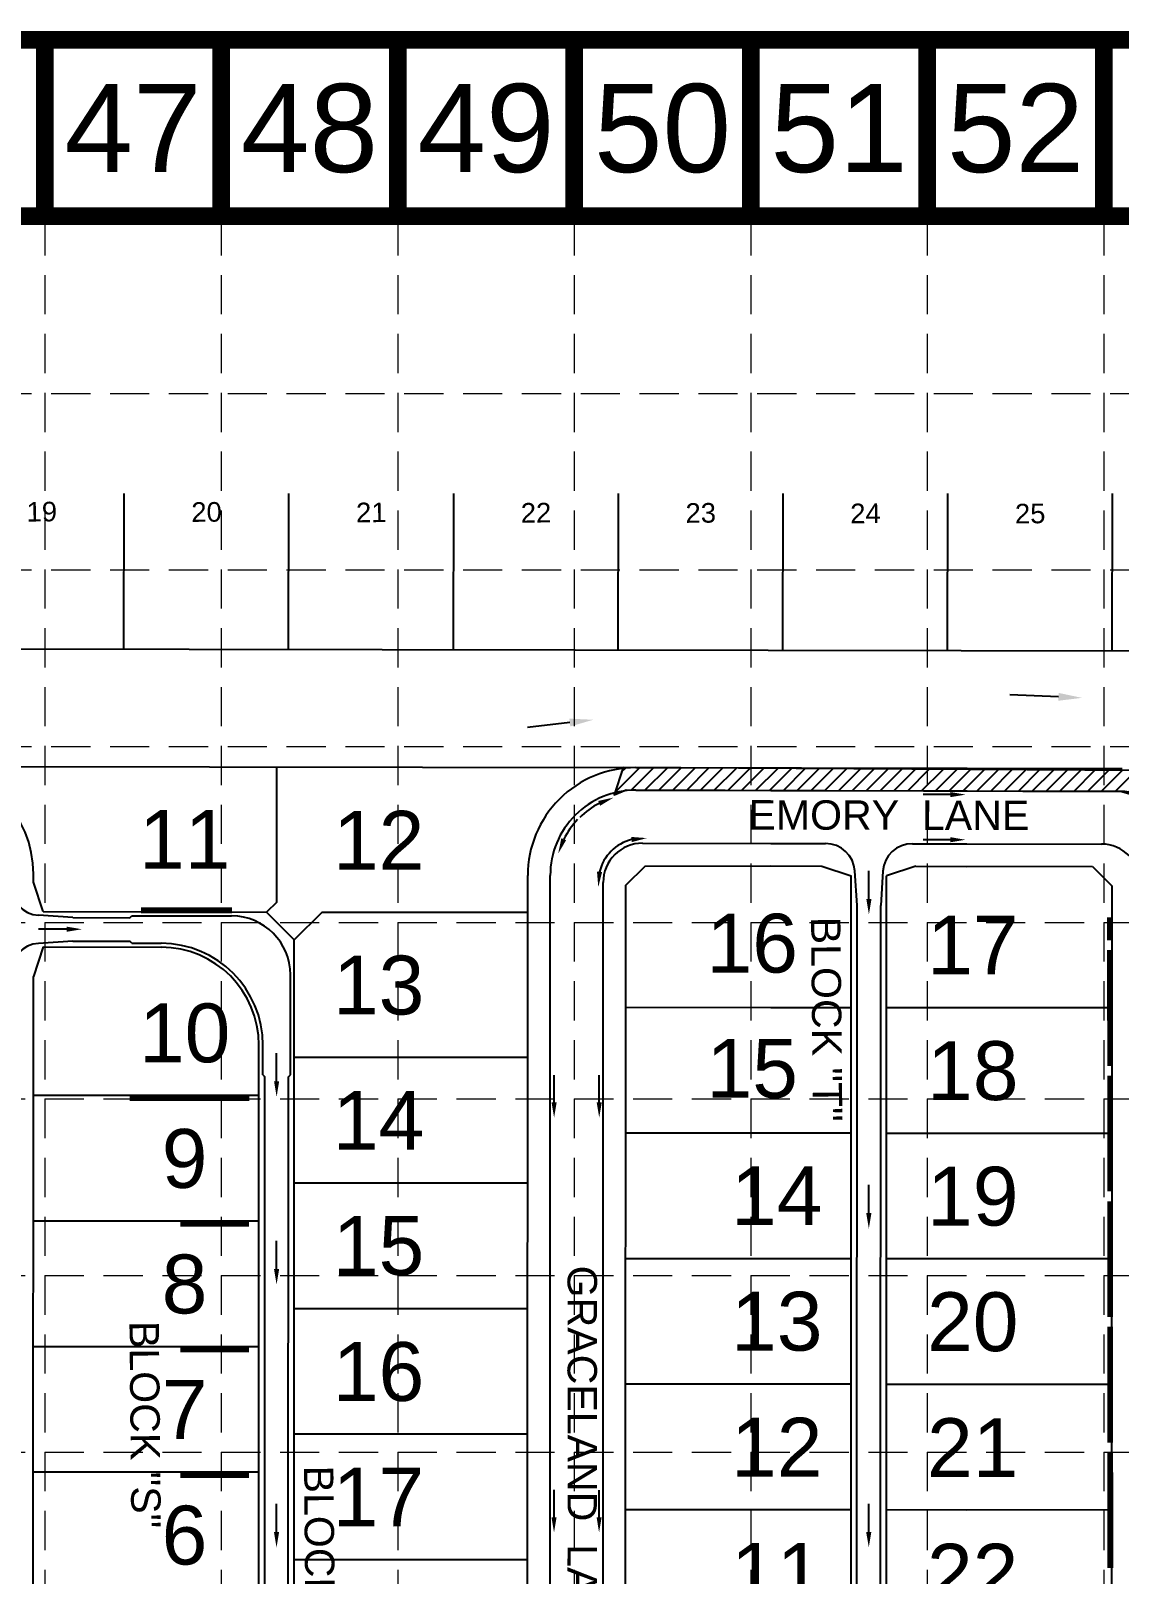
# Model space of a CAD drawing. Header units: inches. Extents: x 2468851 to 2474620, y 7110473 to 7114082.
# Drawn here: x 2473078 to 2473633, y 7113295 to 7114082 of the extents above; entities that cross this region are included whole.
import ezdxf
from ezdxf.enums import TextEntityAlignment as Align

# ---------------------------------------------------------------- set-up
doc = ezdxf.new("R2010")
doc.units = ezdxf.units.IN
doc.header["$MEASUREMENT"] = 0
doc.linetypes.add('HIDDEN', pattern=[0.375, 0.25, -0.125])
for name, color, linetype in [('APVMT', 11, 'Continuous'), ('AROW', 250, 'Continuous'), ('BASE', 7, 'Continuous'), ('BLOCKNO', 250, 'Continuous'), ('EXIST', 250, 'Continuous'), ('FLOW', 250, 'Continuous'), ('GRID', 254, 'HIDDEN'), ('LOT', 250, 'Continuous'), ('LOTNO', 250, 'Continuous'), ('PVMT', 250, 'Continuous'), ('SODDED LOT', 2, 'Continuous'), ('SROW', 250, 'Continuous'), ('STRNAMES', 250, 'Continuous'), ('WALL', 21, 'HIDDEN')]:
    doc.layers.add(name, color=color, linetype=linetype)
doc.styles.get("Standard").update_dxf_attribs({"font": 'ARIAL.TTF'})

# ---------------------------------------------------------------- blocks, each defined once
blk = doc.blocks.new('1D')
at = {"layer": 'FLOW'}
for p, q in [((7.37, 11.5), (21.23, 11.5)), ((7.37, -11.5), (21.23, -11.5))]:
    blk.add_line(p, q, dxfattribs=at)
for points in [[(7.37, 10.2), (7.37, 12.8), (-0.43, 11.5)], [(7.37, -12.8), (7.37, -10.2), (-0.43, -11.5)]]:
    blk.add_solid(points, dxfattribs=at)

msp = doc.modelspace()

# ---------------------------------------------------------------- hatches: boundary and pattern name
at = {"layer": 'SODDED LOT', "linetype": 'Continuous'}
h = msp.add_hatch(dxfattribs=at)
h.set_pattern_fill('ANSI31', color=256, scale=40, style=0)
h.paths.add_polyline_path([(2472093.27, 7112787.68), (2472221.59, 7112787.6), (2472221.08, 7112667.42), (2472093.19, 7112666.7), (2472093.19, 7112679.12), (2472093.23, 7112787.69)])
h.paths.add_polyline_path([(2471960.54, 7112505.35), (2471959.71, 7112628.22), (2472033.69, 7112628.18), (2472034.41, 7112505.21), (2471960.54, 7112505.34)])
h.paths.add_polyline_path([(2472943.89, 7112483.19), (2472828.59, 7112440.6), (2472835.74, 7112422.59), (2472839.67, 7112413.52), (2472848.01, 7112395.55), (2472853.04, 7112385.9), (2472858.54, 7112375.56), (2472870.46, 7112355.81), (2472902.04, 7112375.66), (2472974.15, 7112421.81), (2472963.65, 7112439.45), (2472954.73, 7112457.18), (2472946.69, 7112476.09), (2472944.08, 7112483.06)])
h.paths.add_polyline_path([(2473207.06, 7112415.58), (2473209.53, 7112419.29), (2473291.23, 7112550.2), (2473277.07, 7112559.74), (2473268.68, 7112565.82), (2473245.98, 7112583.4), (2473233.38, 7112592.16), (2473227.76, 7112595.82), (2473221.45, 7112599.4), (2473212.26, 7112604.76), (2473198.38, 7112611.83), (2473179.61, 7112620.06), (2473160.96, 7112626.49), (2473143.61, 7112631.4), (2473124.73, 7112635.28), (2473119.22, 7112635.24), (2473114.46, 7112633.66), (2473110.42, 7112630.84), (2473107.89, 7112626.3), (2473106.59, 7112621.61), (2473105.41, 7112606.64), (2473105.49, 7112593.24), (2473106.92, 7112578.87), (2473109.79, 7112566.01), (2473113.82, 7112552.87), (2473118.84, 7112540.86), (2473119.62, 7112539.28), (2473125.49, 7112528.42), (2473132.54, 7112517.6), (2473154.47, 7112487.42), (2473189.13, 7112440.05), (2473207, 7112415.61)])
h.paths.add_polyline_path([(2472149.87, 7113580.61), (2472139.15, 7113587.25), (2472148.34, 7113599.5), (2472129.96, 7113617.37), (2472301.04, 7113620.95), (2472421.05, 7113670.47), (2472435.86, 7113657.7), (2472418.5, 7113656.68), (2472386.32, 7113644.43), (2472349.55, 7113630.65), (2472301.04, 7113613.8), (2472253.54, 7113608.18), (2472206.05, 7113607.67), (2472182.05, 7113606.65), (2472168.77, 7113602.57), (2472156, 7113590.31)])
h.paths.add_polyline_path([(2472770.94, 7113693.31), (2472783.83, 7113696.4), (2473029.19, 7113695.37), (2473046.2, 7113689.7), (2473045.68, 7113705.68), (2472771.46, 7113707.22)])
h.paths.add_polyline_path([(2473645.39, 7113690.66), (2473644.98, 7113704.58), (2473380.05, 7113706.22), (2473375.55, 7113692.3), (2473381.69, 7113694.76), (2473634.33, 7113693.94)])
h.paths.add_polyline_path([(2473661.81, 7113026.94), (2473687.47, 7113025.61), (2473728.46, 7113019.28), (2473771.12, 7113012.61), (2473800.78, 7113000.62), (2473816.11, 7112991.96), (2473817.62, 7112992.3), (2473826.58, 7112958.99), (2473778.33, 7112869.43), (2473754.23, 7112818.27), (2473704.86, 7112707.31), (2473675.95, 7112628.52), (2473649.37, 7112551.6), (2473609.35, 7112401.13), (2473621.99, 7112397.24), (2473660.24, 7112541.42), (2473686.99, 7112623.57), (2473721.05, 7112713.98), (2473756.54, 7112795.8), (2473776.21, 7112842.14), (2473803.69, 7112892.8), (2473821.26, 7112931.75), (2473838.19, 7112953.92), (2473843.82, 7112970.36), (2473841.57, 7112984.99), (2473834.36, 7112995.8), (2473821.75, 7113003.46), (2473803.51, 7113011.56), (2473780.76, 7113020.12), (2473754.18, 7113027.78), (2473717.91, 7113032.73), (2473683.75, 7113037.76), (2473675.22, 7113037.54), (2473668.46, 7113034.66), (2473663.02, 7113029.01)])
h.paths.add_polyline_path([(2473971.46, 7113199.84), (2473953.3, 7113211.94), (2473941.19, 7113192.09), (2473861.1, 7113065.57), (2473810.53, 7113087.5), (2473761.17, 7113101.51), (2473720.96, 7113106.99), (2473697.2, 7113110.44), (2473674.12, 7113113.74), (2473679.51, 7113105.34), (2473686.71, 7113099.95), (2473703.5, 7113097.55), (2473742.47, 7113092.16), (2473787.44, 7113083.17), (2473826.42, 7113069.98), (2473851, 7113058.59), (2473862.39, 7113053.19), (2473874.39, 7113053.49), (2473885.78, 7113058.29), (2473895.97, 7113069.68), (2473937.95, 7113137.71), (2473969.87, 7113198.61)])
h.paths.add_polyline_path([(2474189.42, 7113705.55), (2474212.71, 7113695.29), (2474173.05, 7113585.51), (2474125.46, 7113471.59), (2474078.44, 7113374.03), (2473995.24, 7113231.38), (2473980.72, 7113211.84), (2473961.73, 7113224.12), (2474019.25, 7113316.23), (2474060.01, 7113393.26), (2474123.11, 7113525), (2474155.5, 7113608.17)])
h.paths.add_polyline_path([(2472613.26, 7113048.11), (2472742.65, 7113047.89), (2472742.87, 7112984.1), (2472740.21, 7112975.02), (2472732.24, 7112966.82), (2472722.71, 7112964.61), (2472628.32, 7112964.83), (2472620.35, 7112967.71), (2472615.69, 7112974.13), (2472614.14, 7112982.33), (2472613.26, 7112995.17)])
h.paths.add_polyline_path([(2472069.94, 7112331.55), (2472070.27, 7112318.14), (2472070.57, 7112197.11), (2471996.68, 7112197.18), (2471995.85, 7112331.7), (2472070.2, 7112331.62)])
h.paths.add_polyline_path([(2472440.24, 7112197.06), (2472440.35, 7112331.72), (2472514.33, 7112331.71), (2472514.08, 7112311.45), (2472514.13, 7112197.08), (2472440.38, 7112197.08)])
h.paths.add_polyline_path([(2471733.82, 7111882.26), (2471733.82, 7111970.43), (2471868.56, 7111970.92), (2471868.33, 7111882.52), (2471840.59, 7111882.44), (2471733.92, 7111881.99)])
edge = h.paths.add_edge_path()
edge.add_line((2471343.49, 7111970.99), (2471344.1, 7111826.58))
edge.add_line((2471344.1, 7111826.58), (2471538.48, 7111827.27))
edge.add_arc((2471538.41, 7111847.27), 20, 270.20357, 360.19932)
edge.add_line((2471558.41, 7111847.34), (2471558.39, 7111971.64))
edge.add_line((2471558.39, 7111971.64), (2471343.54, 7111970.92))
edge.add_line((2471343.54, 7111970.92), (2471343.49, 7111970.99))
h.paths.add_polyline_path([(2471436.46, 7111651.34), (2471435.9, 7111795.94), (2471345.57, 7111795.65), (2471346.01, 7111779.03), (2471346.34, 7111651.2), (2471436.36, 7111651.42)])
edge = h.paths.add_edge_path()
edge.add_line((2470893.92, 7111969.77), (2470893.47, 7112114.02))
edge.add_line((2470893.47, 7112114.02), (2470801.61, 7112113.73))
edge.add_arc((2470801.67, 7112093.74), 19.99, 90.17771, 179.37668)
edge.add_line((2470781.69, 7112093.96), (2470781.61, 7112090.91))
edge.add_line((2470781.61, 7112090.91), (2470782.08, 7111968.84))
edge.add_line((2470782.08, 7111968.84), (2470894, 7111969.62))
edge.add_line((2470894, 7111969.62), (2470893.92, 7111969.77))
h.paths.add_polyline_path([(2470750.33, 7112143.41), (2470731.58, 7112143.47), (2470623.88, 7112143.12), (2470623.33, 7112319.59), (2470749.92, 7112320.06), (2470750.44, 7112143.38)])
h.paths.add_polyline_path([(2470605.1, 7111911.51), (2470605.12, 7111834.55), (2470462.4, 7111834.08), (2470462.15, 7111910.96), (2470480.76, 7111911.1), (2470605.11, 7111911.52)])

# ---------------------------------------------------------------- linework, layer by layer
at = {"layer": 'APVMT', "color": 7}
for p, q in [((2473499.41, 7113635.88), (2473498.25, 7113653.41)), ((2473499.41, 7113635.88), (2473498.25, 7113653.41)), ((2473512.58, 7113653.33), (2473511.41, 7113635.86)), ((2473512.58, 7113653.33), (2473511.41, 7113635.86)), ((2473499.29, 7113155.2), (2473499.41, 7113635.88)), ((2473499.29, 7113155.2), (2473499.41, 7113635.88)), ((2473511.29, 7113155.19), (2473511.41, 7113635.86)), ((2473511.29, 7113155.19), (2473511.41, 7113635.86)), ((2473099.4, 7113629.66), (2473081.91, 7113630.83)), ((2473099.4, 7113629.66), (2473128.52, 7113629.6)), ((2473128.52, 7113629.6), (2473129.52, 7113630.6)), ((2473129.52, 7113630.6), (2473180.46, 7113630.5)), ((2473099.4, 7113617.66), (2473081.91, 7113616.5)), ((2473099.4, 7113617.66), (2473128.49, 7113617.6)), ((2473129.49, 7113616.6), (2473128.49, 7113617.6)), ((2473129.49, 7113616.6), (2473144.49, 7113616.57)), ((2473210.39, 7113549.55), (2473210.4, 7113600.49)), ((2473196.39, 7113549.56), (2473196.39, 7113564.56)), ((2473196.39, 7113549.56), (2473197.39, 7113548.56)), ((2473197.29, 7113160.08), (2473197.39, 7113548.56)), ((2473209.29, 7113160.07), (2473209.39, 7113548.55)), ((2473209.39, 7113548.55), (2473210.39, 7113549.55))]:
    msp.add_line(p, q, dxfattribs=at)
for centre, radius in [((2473180.4, 7113600.5), 30), ((2473144.39, 7113564.57), 52)]:
    msp.add_arc(centre, radius, 359.98541, 89.8893, dxfattribs=at)
at = {"layer": 'AROW'}
for p, q in [((2473024.52, 7113706.8), (2473386.52, 7113706.1)), ((2473496.29, 7113155.2), (2473496.41, 7113650.89)), ((2473496.29, 7113155.2), (2473496.41, 7113650.89)), ((2473514.29, 7113155.19), (2473514.41, 7113650.86)), ((2473514.29, 7113155.19), (2473514.41, 7113650.86)), ((2473084.41, 7113632.69), (2473198.28, 7113632.47)), ((2473198.28, 7113632.47), (2473212.41, 7113618.31)), ((2473084.41, 7113614.69), (2473144.49, 7113614.57)), ((2473212.29, 7113144.07), (2473212.41, 7113618.31)), ((2473194.27, 7113100.8), (2473194.39, 7113564.56))]:
    msp.add_line(p, q, dxfattribs=at)
msp.add_arc((2473144.39, 7113564.57), 50, 359.98541, 89.8893, dxfattribs=at)
at = {"layer": 'BASE', "const_width": 9}
for points in [[(2468855.16, 7110477.19), (2474615.16, 7110477.19), (2474615.16, 7114077.19), (2468855.16, 7114077.19)], [(2468945.16, 7110567.19), (2474525.16, 7110567.19), (2474525.16, 7113987.19), (2468945.16, 7113987.19)]]:
    msp.add_lwpolyline(points, close=True, dxfattribs=at)
for points in [[(2473085.16, 7113987.19), (2473085.16, 7114077.19)], [(2473175.16, 7113987.19), (2473175.16, 7114077.19)], [(2473265.16, 7113987.19), (2473265.16, 7114077.19)], [(2473355.16, 7113987.19), (2473355.16, 7114077.19)], [(2473445.16, 7113987.19), (2473445.16, 7114077.19)], [(2473535.16, 7113987.19), (2473535.16, 7114077.19)], [(2473625.16, 7113987.19), (2473625.16, 7114077.19)]]:
    msp.add_lwpolyline(points, dxfattribs=at)
at = {"layer": 'EXIST', "color": 252}
for p, q in [((2473125.52, 7113766.61), (2473125.67, 7113845.86)), ((2473209.52, 7113766.44), (2473209.67, 7113845.86)), ((2473293.52, 7113766.28), (2473293.67, 7113845.86)), ((2473377.52, 7113766.12), (2473377.67, 7113845.86)), ((2473461.52, 7113765.96), (2473461.67, 7113845.86)), ((2473545.52, 7113765.8), (2473545.67, 7113845.86)), ((2473629.52, 7113765.63), (2473629.67, 7113845.86)), ((2472621.52, 7113767.58), (2473965.52, 7113764.98))]:
    msp.add_line(p, q, dxfattribs=at)
at = {"layer": 'FLOW', "color": 7}
for p, q in [((2473602.06, 7113742.19), (2473577.31, 7113743.27)), ((2473352.9, 7113729.08), (2473331.26, 7113726.51)), ((2473505.41, 7113639.1), (2473505.41, 7113653.43)), ((2473096.24, 7113623.73), (2473081.91, 7113623.75)), ((2473203.39, 7113546.23), (2473203.39, 7113560.57)), ((2473505.37, 7113479.04), (2473505.37, 7113493.37)), ((2473203.36, 7113450.52), (2473203.37, 7113464.85)), ((2473203.33, 7113316.46), (2473203.33, 7113330.8)), ((2473505.33, 7113316.52), (2473505.33, 7113330.85))]:
    msp.add_line(p, q, dxfattribs=at)
at = {"layer": 'FLOW'}
for p, q in [((2473602.06, 7113742.19), (2473577.31, 7113743.27)), ((2473352.9, 7113729.08), (2473331.26, 7113726.51)), ((2473505.41, 7113639.1), (2473505.41, 7113653.43)), ((2473096.24, 7113623.73), (2473081.91, 7113623.75)), ((2473203.39, 7113546.23), (2473203.39, 7113560.57)), ((2473505.37, 7113479.04), (2473505.37, 7113493.37)), ((2473203.36, 7113450.52), (2473203.37, 7113464.85)), ((2473203.33, 7113316.46), (2473203.33, 7113330.8)), ((2473505.33, 7113316.52), (2473505.33, 7113330.85))]:
    msp.add_line(p, q, dxfattribs=at)
at = {"layer": 'FLOW', "color": 7}
for centre, radius, start, end in [((2473386.75, 7113651.5), 41, 117.42325, 134.60459), ((2473386.41, 7113651.16), 41, 136.04887, 153.23021), ((2473389.91, 7113647.66), 22.5, 104.35898, 166.16933)]:
    msp.add_arc(centre, radius, start, end, dxfattribs=at)
at = {"layer": 'FLOW'}
for centre, radius, start, end in [((2473386.75, 7113651.5), 41, 117.42325, 134.60459), ((2473386.41, 7113651.16), 41, 136.04887, 153.23021), ((2473389.91, 7113647.66), 22.5, 104.35898, 166.16933)]:
    msp.add_arc(centre, radius, start, end, dxfattribs=at)
at = {"layer": 'FLOW', "color": 7}
for points in [[(2473602.15, 7113744.19), (2473601.98, 7113740.2), (2473614.05, 7113741.67)], [(2473352.66, 7113731.07), (2473353.14, 7113727.09), (2473364.82, 7113730.5)], [(2473368.35, 7113686.67), (2473367.37, 7113689.12), (2473375.19, 7113690.84)], [(2473351.03, 7113669.15), (2473348.58, 7113670.11), (2473346.95, 7113662.27)], [(2473384.21, 7113670.77), (2473384.45, 7113668.14), (2473392.2, 7113670.18)], [(2473369.38, 7113652.93), (2473366.75, 7113653.15), (2473367.41, 7113645.16)], [(2473506.73, 7113639.1), (2473504.09, 7113639.1), (2473505.41, 7113631.2)], [(2473096.25, 7113625.04), (2473096.24, 7113622.41), (2473104.14, 7113623.71)], [(2473204.7, 7113546.23), (2473202.07, 7113546.23), (2473203.39, 7113538.33)], [(2473506.69, 7113479.04), (2473504.05, 7113479.04), (2473505.37, 7113471.14)], [(2473204.68, 7113450.52), (2473202.05, 7113450.52), (2473203.36, 7113442.62)], [(2473204.65, 7113316.46), (2473202.01, 7113316.46), (2473203.33, 7113308.56)], [(2473506.65, 7113316.52), (2473504.01, 7113316.52), (2473505.33, 7113308.62)]]:
    msp.add_solid(points, dxfattribs=at)
at = {"layer": 'FLOW'}
for points in [[(2473602.15, 7113744.19), (2473601.98, 7113740.2), (2473614.05, 7113741.67)], [(2473352.66, 7113731.07), (2473353.14, 7113727.09), (2473364.82, 7113730.5)], [(2473368.35, 7113686.67), (2473367.37, 7113689.12), (2473375.19, 7113690.84)], [(2473351.03, 7113669.15), (2473348.58, 7113670.11), (2473346.95, 7113662.27)], [(2473384.21, 7113670.77), (2473384.45, 7113668.14), (2473392.2, 7113670.18)], [(2473369.38, 7113652.93), (2473366.75, 7113653.15), (2473367.41, 7113645.16)], [(2473506.73, 7113639.1), (2473504.09, 7113639.1), (2473505.41, 7113631.2)], [(2473096.25, 7113625.04), (2473096.24, 7113622.41), (2473104.14, 7113623.71)], [(2473204.7, 7113546.23), (2473202.07, 7113546.23), (2473203.39, 7113538.33)], [(2473506.69, 7113479.04), (2473504.05, 7113479.04), (2473505.37, 7113471.14)], [(2473204.68, 7113450.52), (2473202.05, 7113450.52), (2473203.36, 7113442.62)], [(2473204.65, 7113316.46), (2473202.01, 7113316.46), (2473203.33, 7113308.56)], [(2473506.65, 7113316.52), (2473504.01, 7113316.52), (2473505.33, 7113308.62)]]:
    msp.add_solid(points, dxfattribs=at)
at = {"layer": 'GRID', "color": 252, "linetype": 'HIDDEN', "lineweight": 0, "ltscale": 80}
for p, q in [((2473085.16, 7113987.19), (2473085.16, 7110836.8)), ((2473175.16, 7113987.19), (2473175.16, 7110836.8)), ((2473265.16, 7113987.19), (2473265.16, 7110836.8)), ((2473355.16, 7113987.19), (2473355.16, 7110836.8)), ((2473445.16, 7113987.19), (2473445.16, 7110836.8)), ((2473535.16, 7113987.19), (2473535.16, 7110836.8)), ((2473625.16, 7113987.19), (2473625.16, 7110836.8)), ((2468948.47, 7113896.9), (2474528.47, 7113896.9)), ((2468948.47, 7113806.9), (2474528.47, 7113806.9)), ((2468948.47, 7113716.9), (2474528.47, 7113716.9)), ((2468945.16, 7113627.19), (2474525.16, 7113627.19)), ((2468945.16, 7113537.19), (2474525.16, 7113537.19)), ((2468945.16, 7113447.19), (2474525.16, 7113447.19)), ((2468945.16, 7113357.19), (2474525.16, 7113357.19))]:
    msp.add_line(p, q, dxfattribs=at)
at = {"layer": 'LOT'}
for p, q in [((2473203.41, 7113637.59), (2473203.43, 7113706.66)), ((2473203.41, 7113637.59), (2473198.28, 7113632.47)), ((2473226.41, 7113632.28), (2473212.41, 7113618.31)), ((2473331.41, 7113632.25), (2473226.41, 7113632.28)), ((2473381.4, 7113583.92), (2473496.4, 7113583.89)), ((2473455.4, 7113583.9), (2473496.4, 7113583.89)), ((2473629.4, 7113583.63), (2473514.4, 7113583.66)), ((2473555.4, 7113583.65), (2473514.4, 7113583.66)), ((2473331.39, 7113558.25), (2473212.39, 7113558.28)), ((2473194.39, 7113538.88), (2473079.39, 7113538.9)), ((2473381.38, 7113519.92), (2473496.38, 7113519.89)), ((2473455.38, 7113519.9), (2473496.38, 7113519.89)), ((2473629.38, 7113519.63), (2473514.38, 7113519.66)), ((2473555.38, 7113519.65), (2473514.38, 7113519.66)), ((2473331.37, 7113494.25), (2473212.37, 7113494.28)), ((2473194.37, 7113474.88), (2473079.37, 7113474.9)), ((2473381.36, 7113455.92), (2473496.36, 7113455.89)), ((2473455.36, 7113455.9), (2473496.36, 7113455.89)), ((2473629.36, 7113455.63), (2473514.36, 7113455.66)), ((2473555.36, 7113455.65), (2473514.36, 7113455.66)), ((2473331.36, 7113430.25), (2473212.36, 7113430.28)), ((2473194.35, 7113410.88), (2473079.35, 7113410.9)), ((2473381.35, 7113391.92), (2473496.35, 7113391.89)), ((2473455.35, 7113391.9), (2473496.35, 7113391.89)), ((2473629.35, 7113391.63), (2473514.35, 7113391.66)), ((2473555.35, 7113391.65), (2473514.35, 7113391.66)), ((2473331.34, 7113366.25), (2473212.34, 7113366.28)), ((2473194.34, 7113346.88), (2473079.34, 7113346.9)), ((2473381.33, 7113327.92), (2473496.33, 7113327.89)), ((2473455.33, 7113327.9), (2473496.33, 7113327.89)), ((2473629.33, 7113327.63), (2473514.33, 7113327.66)), ((2473555.33, 7113327.65), (2473514.33, 7113327.66)), ((2473331.33, 7113302.25), (2473212.33, 7113302.28))]:
    msp.add_line(p, q, dxfattribs=at)
at = {"layer": 'PVMT'}
for p, q in [((2473386.5, 7113694.6), (2473555.43, 7113694.28)), ((2473455.43, 7113694.47), (2473631.5, 7113694.13)), ((2473389.95, 7113667.6), (2473483.31, 7113667.42)), ((2473455.42, 7113667.47), (2473483.31, 7113667.42)), ((2473527.58, 7113667.33), (2473623.95, 7113667.14)), ((2473527.58, 7113667.33), (2473555.42, 7113667.28)), ((2473342.79, 7113155.24), (2473342.91, 7113651.11)), ((2473369.79, 7113155.23), (2473369.91, 7113647.6))]:
    msp.add_line(p, q, dxfattribs=at)
for centre, radius, start, end in [((2473386.41, 7113651.1), 43.5, 89.8893, 179.98541), ((2473631.41, 7113650.63), 43.5, 359.98541, 89.8893), ((2473389.91, 7113647.6), 20, 89.8893, 179.98541), ((2473483.28, 7113652.42), 15, 3.7982, 89.8893), ((2473483.28, 7113652.42), 15, 3.7982, 89.8893), ((2473527.55, 7113652.33), 15, 89.8893, 176.17006), ((2473527.55, 7113652.33), 15, 89.8893, 176.17006), ((2473623.91, 7113647.14), 20, 359.98541, 89.8893), ((2473082.91, 7113645.79), 15, 179.98541, 266.17133), ((2473082.9, 7113601.53), 15, 93.79948, 179.98541)]:
    msp.add_arc(centre, radius, start, end, dxfattribs=at)
at = {"layer": 'SODDED LOT'}
msp.add_lwpolyline([(2473645.39, 7113690.66), (2473644.98, 7113704.58), (2473380.05, 7113706.22), (2473375.55, 7113692.3), (2473381.69, 7113694.76), (2473634.33, 7113693.94)], close=True, dxfattribs=at)
at = {"layer": 'SROW'}
for p, q in [((2473386.52, 7113706.1), (2473555.43, 7113705.78)), ((2473455.43, 7113705.97), (2473634.52, 7113705.62)), ((2473079.41, 7113647.7), (2473079.41, 7113651.79)), ((2473331.29, 7113155.24), (2473331.41, 7113651.12)), ((2473381.41, 7113646.11), (2473391.42, 7113656.09)), ((2473391.42, 7113656.09), (2473481.42, 7113655.92)), ((2473455.42, 7113655.97), (2473481.42, 7113655.92)), ((2473481.42, 7113655.92), (2473496.41, 7113650.89)), ((2473481.42, 7113655.92), (2473496.41, 7113650.89)), ((2473529.42, 7113655.83), (2473514.41, 7113650.86)), ((2473529.42, 7113655.83), (2473514.41, 7113650.86)), ((2473529.42, 7113655.83), (2473619.42, 7113655.65)), ((2473529.42, 7113655.83), (2473555.42, 7113655.78)), ((2473619.42, 7113655.65), (2473629.41, 7113645.63)), ((2473084.41, 7113632.69), (2473079.41, 7113647.7)), ((2473381.29, 7113155.23), (2473381.41, 7113646.11)), ((2473629.29, 7113155.16), (2473629.41, 7113645.63)), ((2473084.41, 7113614.69), (2473079.4, 7113599.7)), ((2473079.24, 7112985.9), (2473079.4, 7113599.7))]:
    msp.add_line(p, q, dxfattribs=at)
for centre, start, end in [((2473024.41, 7113651.8), 359.98541, 89.8893), ((2473386.41, 7113651.1), 89.8893, 179.98541)]:
    msp.add_arc(centre, 55, start, end, dxfattribs=at)
at = {"layer": 'WALL', "color": 4, "linetype": 'Continuous', "const_width": 3}
for points in [[(2473134.26, 7113633.36), (2473180.69, 7113633.36), (2473180.69, 7113633.36)], [(2473628.39, 7113629.83), (2473628.39, 7113618.08)], [(2473628.39, 7113613.08), (2473628.41, 7113554.04)], [(2473628.41, 7113549.04), (2473628.42, 7113490.04)], [(2473189.39, 7113537.65), (2473128.39, 7113537.65)], [(2473628.42, 7113485.04), (2473628.44, 7113426.04)], [(2473189.37, 7113473.53), (2473154.37, 7113473.53)], [(2473628.44, 7113421.04), (2473628.46, 7113362.04)], [(2473189.35, 7113409.53), (2473154.35, 7113409.53)], [(2473628.46, 7113357.04), (2473628.47, 7113298.04)], [(2473189.34, 7113345.53), (2473154.34, 7113345.53)]]:
    msp.add_lwpolyline(points, dxfattribs=at)

# ---------------------------------------------------------------- block references
at = {"layer": 'FLOW', "color": 7}
for p, rotation in [((2473554.28, 7113680.84), 179.88929510445), ((2473356.38, 7113528.07), 89.98540615341985), ((2473356.33, 7113316.62), 89.98540615341985)]:
    msp.add_blockref('1D', p, dxfattribs=dict(at, rotation=rotation))
at = {"layer": 'FLOW'}
for p, rotation in [((2473554.28, 7113680.84), 179.88929510445), ((2473356.38, 7113528.07), 89.98540615341985), ((2473356.33, 7113316.62), 89.98540615341985)]:
    msp.add_blockref('1D', p, dxfattribs=dict(at, rotation=rotation))

# ---------------------------------------------------------------- texts
at = {"layer": 'BASE'}
for s, p in [('47', (2473130.16, 7114032.19)), ('48', (2473220.16, 7114032.19)), ('49', (2473310.16, 7114032.19)), ('50', (2473400.16, 7114032.19)), ('51', (2473490.16, 7114032.19)), ('52', (2473580.16, 7114032.19))]:
    msp.add_text(s, height=45, dxfattribs=at).set_placement(p, align=Align.MIDDLE_CENTER)
at = {"layer": 'BLOCKNO'}
for s, p in [('BLOCK "T"', (2473483.89, 7113577.84)), ('BLOCK "S"', (2473136.34, 7113371.2)), ('BLOCK "S"', (2473225.35, 7113297.47))]:
    msp.add_text(s, height=15, rotation=270.55207, dxfattribs=at).set_placement(p, align=Align.MIDDLE)
at = {"layer": 'EXIST', "color": 252}
for s, p in [('19', (2473083.65, 7113836.61)), ('20', (2473167.65, 7113836.45)), ('21', (2473251.65, 7113836.29)), ('22', (2473335.65, 7113836.12)), ('23', (2473419.65, 7113835.96)), ('24', (2473503.65, 7113835.8)), ('25', (2473587.65, 7113835.64))]:
    msp.add_text(s, height=10, rotation=0.54291, dxfattribs=at).set_placement(p, align=Align.MIDDLE)
at = {"layer": 'LOTNO'}
for s, p in [('11', (2473156.56, 7113669.55)), ('12', (2473255.43, 7113669.27)), ('16', (2473445.93, 7113616.63)), ('17', (2473558.41, 7113615.69)), ('13', (2473255.41, 7113595.27)), ('10', (2473156.48, 7113570.88)), ('15', (2473445.91, 7113552.6)), ('18', (2473558.4, 7113551.65)), ('14', (2473255.39, 7113526.27)), ('9', (2473156.46, 7113506.88)), ('14', (2473458.45, 7113487.9)), ('19', (2473558.38, 7113487.65)), ('15', (2473255.37, 7113462.27)), ('8', (2473156.44, 7113442.88)), ('13', (2473458.44, 7113423.9)), ('20', (2473558.36, 7113423.65)), ('16', (2473255.36, 7113398.27)), ('7', (2473156.43, 7113378.88)), ('12', (2473458.42, 7113359.9)), ('21', (2473558.35, 7113359.65)), ('17', (2473255.34, 7113334.27)), ('6', (2473156.41, 7113314.88)), ('11', (2473458.41, 7113295.9)), ('22', (2473558.33, 7113295.65))]:
    msp.add_text(s, height=30, dxfattribs=at).set_placement(p, align=Align.MIDDLE)
at = {"layer": 'STRNAMES', "color": 7}
for s, rotation, p in [('EMORY  LANE', 359.88929, (2473443.97, 7113674.54)), ('GRACELAND  LANE', 269.98541, (2473351.75, 7113452.25))]:
    msp.add_text(s, height=15, rotation=rotation, dxfattribs=at).set_placement(p)

doc.saveas('drawing.dxf')
